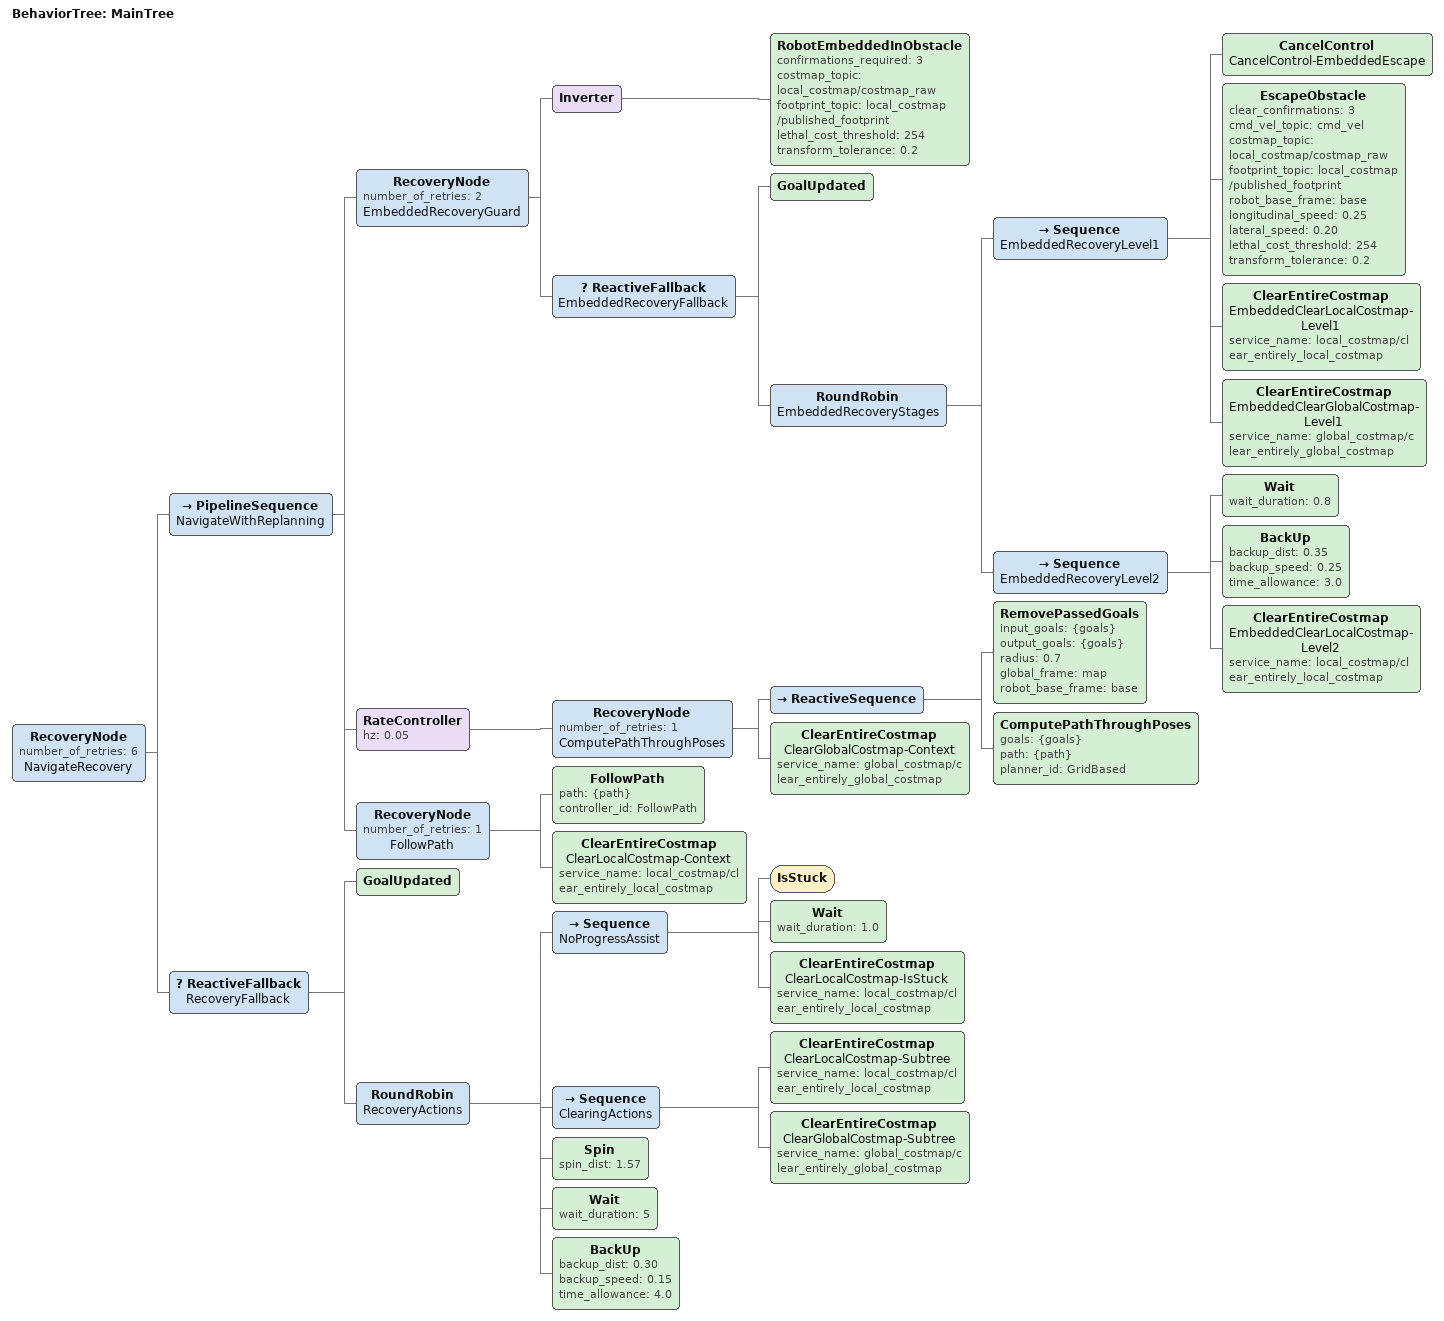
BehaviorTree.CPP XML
<root main_tree_to_execute="MainTree">
  <BehaviorTree ID="MainTree">
    <RecoveryNode number_of_retries="6" name="NavigateRecovery">
      <PipelineSequence name="NavigateWithReplanning">
        <RecoveryNode number_of_retries="2" name="EmbeddedRecoveryGuard">
          <Inverter>
            <RobotEmbeddedInObstacle
              confirmations_required="3"
              costmap_topic="local_costmap/costmap_raw"
              footprint_topic="local_costmap/published_footprint"
              lethal_cost_threshold="254"
              transform_tolerance="0.2"/>
          </Inverter>
          <ReactiveFallback name="EmbeddedRecoveryFallback">
            <GoalUpdated/>
            <RoundRobin name="EmbeddedRecoveryStages">
              <Sequence name="EmbeddedRecoveryLevel1">
                <CancelControl name="CancelControl-EmbeddedEscape"/>
                <EscapeObstacle
                  clear_confirmations="3"
                  cmd_vel_topic="cmd_vel"
                  costmap_topic="local_costmap/costmap_raw"
                  footprint_topic="local_costmap/published_footprint"
                  robot_base_frame="base"
                  longitudinal_speed="0.25"
                  lateral_speed="0.20"
                  lethal_cost_threshold="254"
                  transform_tolerance="0.2"/>
                <ClearEntireCostmap
                  name="EmbeddedClearLocalCostmap-Level1"
                  service_name="local_costmap/clear_entirely_local_costmap"/>
                <ClearEntireCostmap
                  name="EmbeddedClearGlobalCostmap-Level1"
                  service_name="global_costmap/clear_entirely_global_costmap"/>
              </Sequence>
              <Sequence name="EmbeddedRecoveryLevel2">
                <Wait wait_duration="0.8"/>
                <BackUp backup_dist="0.35" backup_speed="0.25" time_allowance="3.0"/>
                <ClearEntireCostmap
                  name="EmbeddedClearLocalCostmap-Level2"
                  service_name="local_costmap/clear_entirely_local_costmap"/>
              </Sequence>
            </RoundRobin>
          </ReactiveFallback>
        </RecoveryNode>
        <!-- Keep Nav2's internal replan rate very low so a growing SLAM map
             does not repeatedly invalidate the same in-flight path segment. -->
        <RateController hz="0.05">
          <RecoveryNode number_of_retries="1" name="ComputePathThroughPoses">
            <ReactiveSequence>
              <RemovePassedGoals
                input_goals="{goals}"
                output_goals="{goals}"
                radius="0.7"
                global_frame="map"
                robot_base_frame="base"/>
              <ComputePathThroughPoses goals="{goals}" path="{path}" planner_id="GridBased"/>
            </ReactiveSequence>
            <ClearEntireCostmap
              name="ClearGlobalCostmap-Context"
              service_name="global_costmap/clear_entirely_global_costmap"/>
          </RecoveryNode>
        </RateController>
        <RecoveryNode number_of_retries="1" name="FollowPath">
          <FollowPath path="{path}" controller_id="FollowPath"/>
          <ClearEntireCostmap
            name="ClearLocalCostmap-Context"
            service_name="local_costmap/clear_entirely_local_costmap"/>
        </RecoveryNode>
      </PipelineSequence>
      <ReactiveFallback name="RecoveryFallback">
        <GoalUpdated/>
        <RoundRobin name="RecoveryActions">
          <Sequence name="NoProgressAssist">
            <IsStuck/>
            <Wait wait_duration="1.0"/>
            <ClearEntireCostmap
              name="ClearLocalCostmap-IsStuck"
              service_name="local_costmap/clear_entirely_local_costmap"/>
          </Sequence>
          <Sequence name="ClearingActions">
            <ClearEntireCostmap
              name="ClearLocalCostmap-Subtree"
              service_name="local_costmap/clear_entirely_local_costmap"/>
            <ClearEntireCostmap
              name="ClearGlobalCostmap-Subtree"
              service_name="global_costmap/clear_entirely_global_costmap"/>
          </Sequence>
          <Spin spin_dist="1.57"/>
          <Wait wait_duration="5"/>
          <BackUp backup_dist="0.30" backup_speed="0.15" time_allowance="4.0"/>
        </RoundRobin>
      </ReactiveFallback>
    </RecoveryNode>
  </BehaviorTree>
</root>
